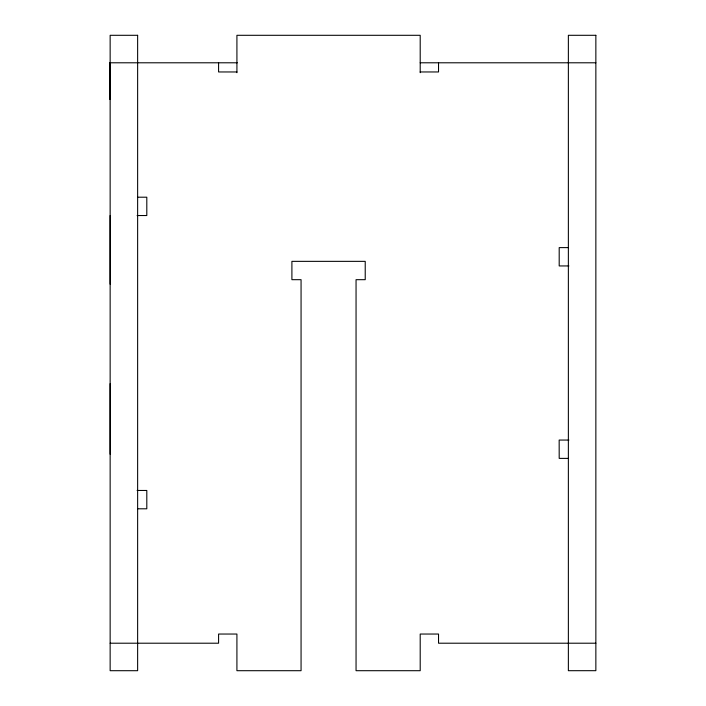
<?xml version="1.0" encoding="UTF-8"?>
<svg xmlns="http://www.w3.org/2000/svg" width="706" height="706" viewBox="0 0 706 706"><rect width="100%" height="100%" fill="white"/><g stroke="black" fill="none" stroke-linecap="round" stroke-linejoin="round"><path stroke-width="1.06" d="M110.145 71.959L110.145 62.79L110.145 99.449L110.145 62.79L237.287 62.79M110.145 454.205L110.145 383.64M110.145 284.174L110.145 215.533M420.202 62.79L595.855 62.79M236.916 71.959L218.586 71.959L218.586 62.79M420.202 71.959L438.532 71.959L438.532 62.79M137.635 197.203L146.804 197.203L146.804 215.533L137.096 215.533M568.365 247.612L559.196 247.612L559.196 265.941L568.904 265.941M568.904 440.059L559.161 440.059L559.196 458.388L568.365 458.388M137.096 490.467L146.804 490.467L146.804 508.797L137.635 508.797M110.145 643.21L218.586 643.21L218.586 634.041L236.916 634.041L236.916 670.7L301.065 670.7L301.065 279.682L291.905 279.682L291.905 261.352L365.223 261.352L365.223 279.682L356.053 279.682L356.053 670.7L420.202 670.7L420.202 634.041L438.532 634.041L438.532 643.21L595.855 643.21M420.211 72.692L420.202 35.3L236.916 35.3L236.925 72.692M137.635 35.3L110.145 35.3L110.145 670.7L137.635 670.7L137.635 35.3M595.855 35.3L568.365 35.3L568.365 670.7L595.855 670.682L595.855 35.3"/></g></svg>
